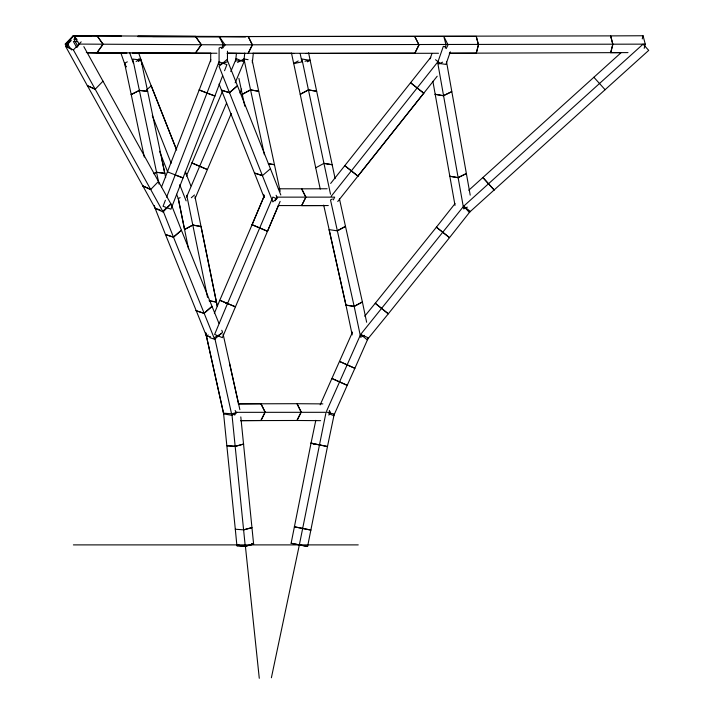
<?xml version="1.0" encoding="UTF-8"?>
<svg xmlns="http://www.w3.org/2000/svg" width="714" height="714" viewBox="0 0 714 714"><rect width="100%" height="100%" fill="white"/><g stroke="black" fill="none" stroke-linecap="round" stroke-linejoin="round"><path stroke-width="1.07" d="M210.666 61.672L210.692 53.22M227.48 51.167L227.445 61.716L219.055 64.778L219.109 47.981L220.974 47.294M235.638 61.029L236.405 53.684M244.75 53.032L243.974 60.369L236.673 60.94M252.319 62.725L253.318 53.282M311.027 443.216L327.485 446.5L307.591 546.496L291.125 543.274L311.027 443.216L314.115 443.831L311.045 443.144L315.802 420.359M325.825 413.397L299.353 544.898L271.391 677.756M627.999 52.595L449.276 53.238L476.292 53.184L478.442 44.777L476.256 36.387L152.662 36.566M620.43 52.631L610.711 52.666L612.835 44.277L610.649 35.887L248.169 36.557M610.711 52.666L612.835 44.277L610.64 35.887L643.064 35.754L645.26 44.143L644.189 48.338M642.261 38.895L643.064 35.754M445.215 48.008L446.018 44.866L443.831 36.476L448.044 44.866L446.188 48.597M476.292 53.166L478.442 44.777L476.247 36.387M430.087 58.896L431.908 53.648M450.311 51.819L445.929 64.421L437.486 63.162L443.332 46.365L445.438 46.678M199.197 90.009L210.835 59.646M165.407 200.223L163.051 206.275L170.914 209.202L214.852 95.988L206.971 93.123L218.993 61.806M214.86 96.024L222.625 75.755M224.562 70.704L226.891 64.644L219.983 62.163M161.56 186.979L199.206 89.928L214.852 95.988M166.585 197.198L206.98 93.088M214.37 313.25L219.769 300.317L227.525 303.521L214.628 334.42L222.366 337.66L278.46 205.4M230.783 71.587L236.245 58.619L243.983 61.868L235.156 82.824M239.949 93.07L241.627 89.072M225.588 302.727L235.263 306.761L219.805 300.228L252.087 224.714L267.527 231.256L280.138 201.393M252.069 224.749L264.269 195.886L252.069 224.723L267.509 231.282M186.443 175.93L222.366 91.562M186.532 197.144L226.606 103.012M195.1 198.438L231.282 113.446M227.561 303.441L272.864 197.064L276.711 198.733M352.52 332.072L331.912 378.456L347.209 385.346L333.715 415.718L328.922 413.584M320.184 404.847L331.894 378.491L347.227 385.31L354.867 368.335L339.569 361.445L354.894 368.272L368.326 337.829L360.65 334.438L326.503 411.291M234.701 415.129L236.084 412.335L235.138 410.47M240.547 420.653L260.994 420.492L265.135 412.103L260.94 403.713L238.289 403.865L296.997 403.696L301.192 412.094L296.997 420.484L240.538 420.626M278.362 205.561L301.647 205.587L305.851 197.198L301.674 188.808L278.398 188.782M333.304 199.929L334.696 197.135L277.032 197.135L276.104 195.27M260.949 420.492L265.135 412.103L260.896 403.713M221.438 48.57L223.303 44.839L219.127 36.459L137.989 36.137M275.158 200.857L277.032 197.135M324.977 205.561L301.674 205.614L305.86 197.198L301.647 188.808M328.833 415.102L330.243 412.308L329.324 410.443M96.328 36.048L73.399 35.7L67.455 44.089L71.587 49.962M76.942 47.445L79.325 44.089L225.044 44.839L222.67 48.195M86.296 52.559L97.077 52.622L103.039 44.232L97.122 35.843L73.417 35.798L65.286 44.188M97.077 52.622L103.039 44.232L97.122 35.843L195.422 36.36L201.339 44.75L195.386 53.139L97.077 52.711M195.377 53.139L201.339 44.75L195.422 36.36M430.756 57.307L330.662 183.453M440.467 63.617L437.994 61.672L331.171 196.296M437.2 76.202L423.777 93.204L410.612 82.779L423.768 93.204L337.749 201.509M455.032 203.606L436.379 227.213L449.543 237.619L470.267 211.389L463.689 206.185L360.65 334.438L367.148 339.748L388.273 313.857L375.278 303.245L364.711 316.195M357.91 176.117L423.768 93.222M68.963 47.9L65.286 44.089L73.399 35.7L77.076 39.511M87.403 85.76L65.599 46.339L71.266 40.475M65.599 46.437L67.018 44.973M65.599 46.339L73.39 49.9L81.182 41.84M155.295 208.461L87.403 85.68L95.194 89.232L102.986 81.182L83.841 46.642M158.481 181.463L170.887 203.909L163.095 211.96L150.69 189.513L142.907 185.961L150.69 189.513L158.481 181.463L102.986 81.182M621.019 52.756L468.803 190.236M605.106 89.696L469.312 212.406L463.689 206.185L643.091 44.143L648.714 50.373L605.097 89.705L593.861 77.246M209.648 337.597L214.628 339.266L222.589 332.26L221.768 330.27M138.391 61.556L140.783 59.485L176.679 150.083M146.459 89.973L151.243 85.814M191.316 197.742L194.503 194.984M219.037 84.029L254.479 173.065L262.449 175.617L270.419 168.727L227.034 59.503L219.055 66.384L272.837 201.883L277.621 197.751M136.097 61.511L140.72 58.86L138.882 53.612M221.019 333.857L214.628 337.427L231.889 415.334L236.45 412.79M345.96 305.164L329.065 229.613L337.276 230.845L345.487 226.374L362.382 301.924L354.171 306.413L345.96 305.164L323.692 205.114M244.813 106.234L242.269 94.355L250.489 89.902L258.718 91.24L280.156 191.334M320.247 189.112L315.722 167.808L323.951 163.363L332.171 164.729L335.116 178.589M332.331 199.001L330.511 199.982L354.171 306.413M337.276 230.845L345.496 226.4M237.575 62.421L243.974 58.994L248.097 59.673M298.256 60.958L293.686 63.403L315.722 167.817M242.26 94.328L250.489 89.919L258.718 91.267L252.212 60.342M307.404 61.815L310.144 60.351L332.18 164.755L323.951 163.363L301.915 59.003L310.144 60.351M180.124 197.635L178.295 198.617L184.551 229.471L192.807 225.044L201.045 226.525L216.431 302.058L209.22 300.764M184.56 229.471L192.807 225.08L201.045 226.525M206.391 335.946L205.73 332.751L206.373 335.964L208.22 334.973M352.189 334.902L345.942 305.065L354.171 306.386L362.4 302.013L366.648 322.264M364.301 335.348L360.65 337.285L354.171 306.386M144.282 157.044L131.215 94.516L139.444 90.357L147.673 91.383L164.791 173.341L156.562 172.279L153.822 173.663L156.562 172.279L164.791 173.341M127.324 61.841L124.584 63.225L131.224 94.587M131.224 94.543L139.444 90.401L147.673 91.41L141.033 60.065L132.813 59.084L159.043 184.132M467.358 207.114L463.689 208.925L438.003 64.385L442.609 62.163M237.102 412.362L231.889 413.825L245.259 546.299L253.613 544.095L240.805 416.914M243.652 529.859L252.006 527.61L243.652 529.842L235.308 529.235L223.536 413.138M253.613 544.095L251.524 543.943L253.613 544.095L245.259 546.281L236.905 545.674L238.994 545.121L236.905 545.674L235.308 529.217M304.994 61.225L310.126 60.155L308.582 52.809M236.084 412.335L330.243 412.308M645.26 44.143L223.303 44.839M329.913 53.461L438.485 53.264M301.647 188.835L327.164 188.755M301.674 205.587L328.306 205.534M220.01 36.673L137.65 36.53L248.186 36.503L252.363 44.893L248.169 53.282L227.712 53.309M137.677 36.503L245.741 36.717L219.118 36.512L225.044 44.839M77.701 41.528L73.39 41.528L76.594 47.258M132.286 53.238L210.496 53.291M138.748 53.282L190.049 53.291M252.613 53.336L291.49 53.336M306.003 53.479L414.789 53.327L418.984 44.911L414.789 36.521L418.984 44.911L414.789 53.3L248.169 53.282L252.363 44.893L248.186 36.503M253.416 53.496L293.998 53.488M73.39 544.889L358.241 544.889M211.157 53.434L138.695 53.309M227.498 53.479L240.368 53.479M195.386 53.202L216.94 53.229M97.122 35.932L121.425 36.057M243.813 53.47L227.034 53.327L236.736 53.443M322.871 403.892L297.042 403.705L301.192 412.094L296.953 420.484L320.622 420.653M121.46 53.229L87.563 52.782M126.905 53.238L87.563 52.702M90.856 36.048L73.399 35.798M65.286 44.089L68.553 44.143M236.905 545.674L245.259 546.281M223.544 413.174L230.845 413.745M274.479 164.711L268.312 163.702L274.488 164.72M209.22 300.844L216.422 302.013L217.306 306.279L216.404 302.031M216.922 383.498L206.382 336.026L210.523 336.722M216.913 383.489L223.669 413.888L231.889 415.334M291.125 543.274L307.591 546.496M329.127 412.951L334.259 414.022L327.467 446.571L311.045 443.144M138.784 58.843L140.783 59.485M160.106 209.925L155.117 208.309L165.487 234.585M206.667 336.589L165.496 234.549L173.466 237.128L214.628 339.266M262.449 175.626L254.47 173.011L264.064 197.278M165.496 234.549L173.466 237.182L181.436 230.247L171.074 204.008L163.095 210.898L173.466 237.128L181.427 230.238L212.022 306.377L204.061 313.33L196.1 310.706L204.061 313.33L212.022 306.368L218.93 323.299M175.216 175.019L183.087 177.92L167.442 171.86M199.197 89.955L206.971 93.123M225.57 302.763L227.489 303.611M155.304 208.408L163.095 211.96M74.363 38.726L76.309 39.618M87.403 85.68L95.194 89.241L150.69 189.513M435.531 59.717L437.994 61.672M219.118 36.459L220.617 37.976M73.417 35.7L79.325 44.089M73.926 39.243L77.647 45.955M73.39 49.9L95.194 89.241M190.888 185.89L185.265 171.753L186.863 175.805M179.705 184.721L186.131 200.875M176.554 194.244L178.562 199.295M270.419 168.727L280.807 194.993M151.252 85.858L176.26 149.065M152.296 115.534L171.164 163.203M159.499 151.261L167.692 171.994M129.636 52.613L133.322 63.109M120.836 52.881L124.896 64.465M229.524 363.283L238.654 404.195M223.063 333.956L239.868 409.666M206.408 336.017L223.669 413.924M339.427 198.733L345.487 226.418M264.403 154.724L243.974 58.994M323.951 163.372L330.511 194.235M263.698 194.413L264.385 197.635M141.033 60.101L141.952 64.421M300.148 53.488L301.915 61.877L293.704 63.6L291.499 53.122M238.895 78.326L242.26 94.337M161.418 157.214L165.693 177.652M154.42 205.552L154.858 207.756M194.993 196.734L216.413 302.076M186.747 195.288L207.533 297.345M178.295 198.617L188.523 248.891M470.205 195.145L446.473 61.466M455.023 205.364L432.88 81.298M245.375 545.996L259.28 678.3M436.424 227.159L375.234 303.298L388.318 313.803L449.499 237.673L436.424 227.159M237.369 85.805L229.399 92.713L221.429 90.125L229.399 92.713L237.378 85.832M308.43 89.893L300.201 94.328L308.43 89.928L316.659 91.276L308.43 89.893M466.313 173.582L458.049 177.652L449.775 176.251L458.049 177.652L466.322 173.591M451.667 91.66L443.394 95.712L435.121 94.302L443.394 95.712L451.676 91.704M243.635 444.037L235.29 446.375L226.945 445.723L235.29 446.321L243.644 444.072M310.813 530.038L294.346 526.807L310.804 530.065M207.39 169.557L191.95 162.988L207.39 169.557M357.919 176.09L344.773 165.657L357.91 176.099M494.124 189.96L482.86 177.518L494.115 189.969M126.048 66.884L124.843 63.841L126.048 66.839"/></g></svg>
